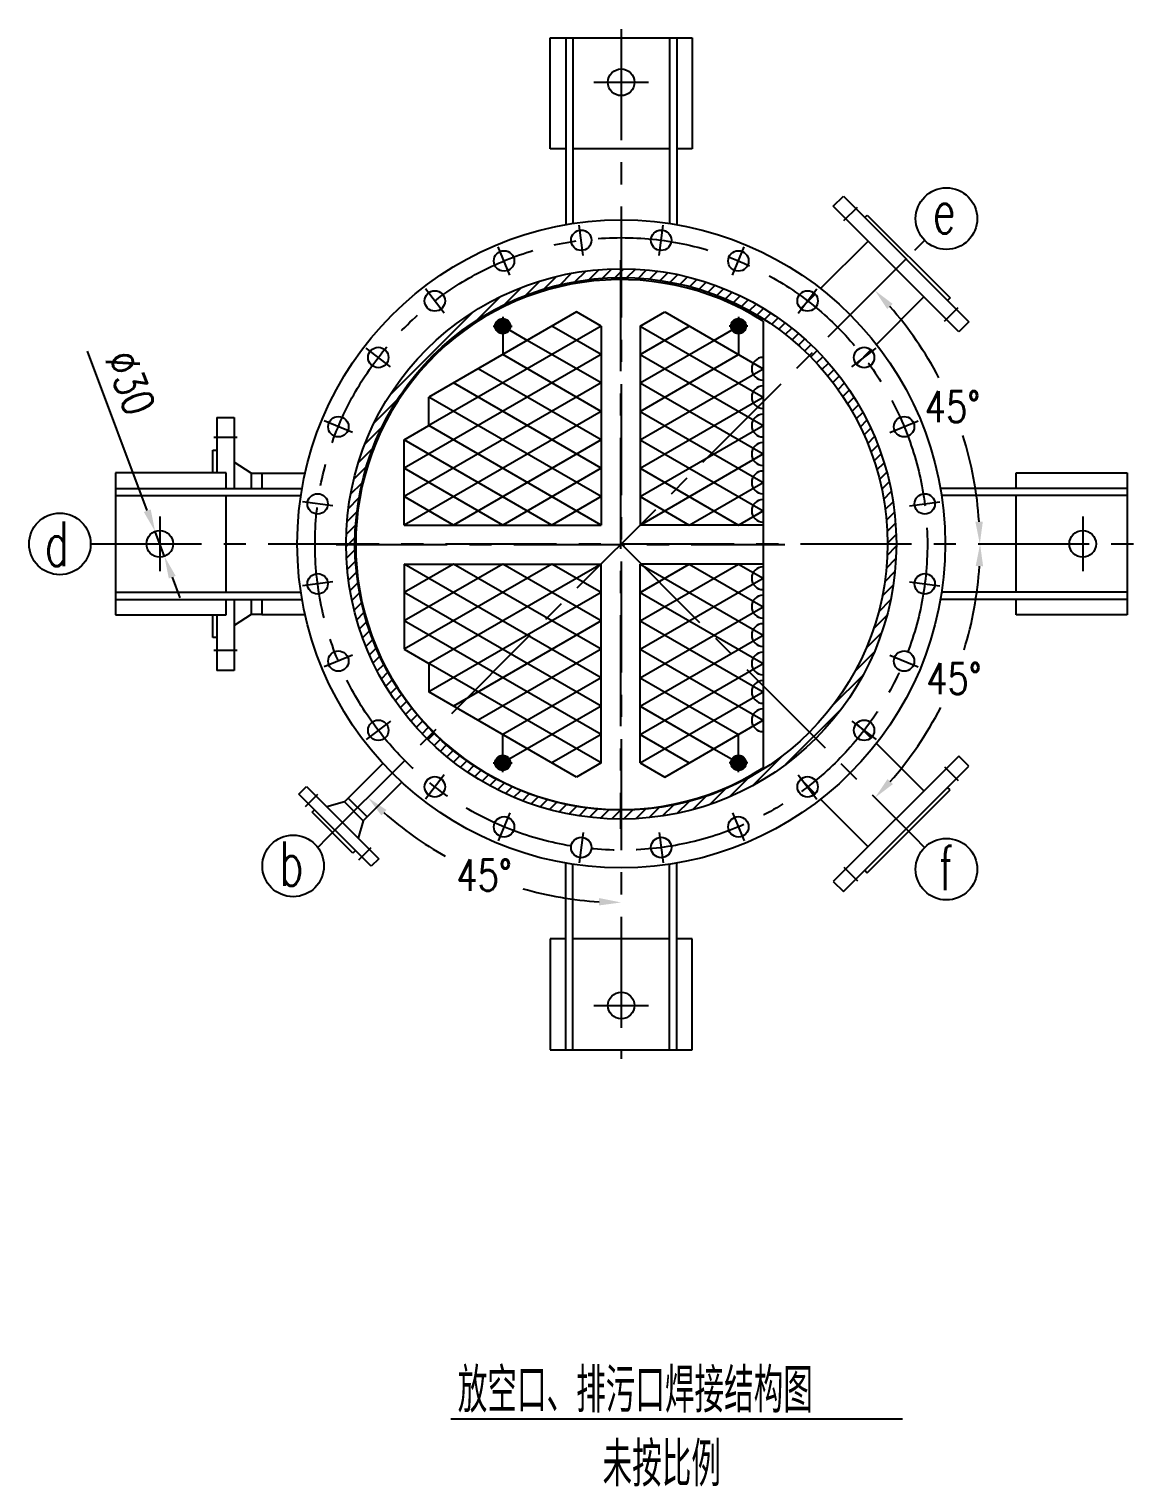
# Model space of a CAD drawing. Header units: millimetres. Extents: x -250 to 5690, y -100 to 8310.
# Drawn here: x 2911 to 4159, y 2832 to 4469 of the extents above; entities that cross this region are included whole.
import ezdxf

# ---------------------------------------------------------------- set-up
doc = ezdxf.new("R2010")
doc.units = ezdxf.units.MM
doc.header["$LTSCALE"] = 100
doc.linetypes.add('CENTER', pattern=[2, 1.25, -0.25, 0.25, -0.25])
for name, color, linetype in [('1轮廓实线层', 7, 'Continuous'), ('2细线层', 4, 'Continuous'), ('3中心线层', 1, 'CENTER'), ('5剖面线层', 2, 'Continuous'), ('6文字层', 3, 'Continuous'), ('7标注层', 4, 'Continuous')]:
    doc.layers.add(name, color=color, linetype=linetype)
doc.styles.add('PC_TEXTSTYLE', font='romans.shx', dxfattribs={"width": 0.8, "bigfont": 'hzfs.shx'})
doc.styles.add('TH_GBDIM', font='romans.shx', dxfattribs={"width": 0.8, "bigfont": 'gbcbig.shx'})
doc.dimstyles.new('TH_GBDIM', dxfattribs={"dimscale": 10, "dimtxt": 3.5, "dimasz": 2.5, "dimexe": 2, "dimexo": 0, "dimgap": 1.5, "dimtad": 1, "dimdec": 1, "dimzin": 0, "dimdsep": 46, "dimtxsty": 'TH_GBDIM', "dimcen": 2.5, "dimclrd": 130, "dimclre": 130, "dimclrt": 3, "dimadec": 0, "dimazin": 0, "dimtfac": 0.714286, "dimtdec": 1, "dimtmove": 0, "dimatfit": 3, "dimfxl": 0, "dimtolj": 1, "dimtzin": 0, "dimlwd": -1, "dimlwe": -1, "dimarcsym": 0})
pattern_1 = [(45, (67.4307, 280.6606), (-1.122532, 1.122532), [])]

# ---------------------------------------------------------------- blocks, each defined once
blk = doc.blocks.new('*D66')
at = {"layer": '7标注层', "color": 130}
for start, end in [(342.8516, 356.4575), (318.5425, 332.8981)]:
    blk.add_arc((3578.5, 3888.9), 404.4, start, end, dxfattribs=at)
for points in [[(3978, 3864.1), (3986.3, 3863.8), (3982.9, 3888.9)], [(3884.7, 3618.3), (3878.6, 3624), (3864.5, 3603)]]:
    blk.add_solid(points, dxfattribs=at)
at = {"layer": 'Defpoints', "color": 0}
for p in [(3246.2, 4221.3), (2998.5, 3888.9), (4158.5, 3888.9), (3928.8, 3686.7), (3909.4, 3558)]:
    blk.add_point(p, dxfattribs=at)
at = {"layer": '7标注层', "color": 3, "insert": (3953.4, 3737.2), "char_height": 35, "attachment_point": 5, "style": 'TH_GBDIM'}
blk.add_mtext('\\A1;45%%d{}{}', dxfattribs=at)
blk = doc.blocks.new('*D65')
at = {"layer": '7标注层', "color": 130}
for start, end in [(27.5886, 41.4543), (3.5457, 17.5927)]:
    blk.add_arc((3578.5, 3888.9), 404, start, end, dxfattribs=at)
for points in [[(3878.3, 4153.6), (3884.4, 4159.3), (3864.2, 4174.6)], [(3986, 3914), (3977.6, 3913.8), (3982.6, 3888.9)]]:
    blk.add_solid(points, dxfattribs=at)
at = {"layer": 'Defpoints', "color": 0}
for p in [(3909.4, 4219.8), (3968.8, 3993.5), (2998.5, 3888.9), (4158.5, 3888.9), (3246.2, 3556.6)]:
    blk.add_point(p, dxfattribs=at)
at = {"layer": '7标注层', "color": 3, "insert": (3951.8, 4043.5), "char_height": 35, "attachment_point": 5, "style": 'TH_GBDIM'}
blk.add_mtext('\\A1;45%%d{}{}', dxfattribs=at)
blk = doc.blocks.new('*D67')
at = {"layer": '7标注层', "color": 130}
for start, end in [(228.5466, 240.6077), (254.063, 266.4534)]:
    blk.add_arc((3578.5, 3888.9), 403.9, start, end, dxfattribs=at)
for points in [[(3308.3, 3583.1), (3314, 3589.2), (3292.9, 3603.3)], [(3553.7, 3489.9), (3553.4, 3481.6), (3578.5, 3485)]]:
    blk.add_solid(points, dxfattribs=at)
at = {"layer": 'Defpoints', "color": 0}
for p in [(3578.5, 4468.9), (3909.4, 4219.8), (3246.2, 3556.6), (3376.6, 3539.1), (3578.5, 3308.9)]:
    blk.add_point(p, dxfattribs=at)
at = {"layer": '7标注层', "color": 3, "insert": (3424, 3515.7), "char_height": 35, "attachment_point": 5, "style": 'TH_GBDIM'}
blk.add_mtext('\\A1;45%%d{}{}', dxfattribs=at)
blk = doc.blocks.new('*D89')
at = {"layer": '7标注层', "color": 130}
for p, q in [((3044.5, 3926.4), (2977.2, 4106.1)), ((3063.8, 3874.9), (3053.3, 3903)), ((3072.6, 3851.5), (3081.3, 3828.1))]:
    blk.add_line(p, q, dxfattribs=at)
for points in [[(3048.4, 3927.8), (3040.6, 3924.9), (3053.3, 3903)], [(3076.5, 3852.9), (3068.7, 3850), (3063.8, 3874.9)]]:
    blk.add_solid(points, dxfattribs=at)
at = {"layer": 'Defpoints', "color": 0}
for p in [(3053.3, 3903), (3063.8, 3874.9)]:
    blk.add_point(p, dxfattribs=at)
at = {"layer": '7标注层', "color": 3, "insert": (3025.3, 4070.4), "char_height": 35, "attachment_point": 5, "rotation": 290.5408, "style": 'TH_GBDIM'}
blk.add_mtext('\\A1;%%c30{}{}', dxfattribs=at)

msp = doc.modelspace()

# ---------------------------------------------------------------- hatches: boundary and pattern name
at = {"layer": '5剖面线层'}
h = msp.add_hatch(dxfattribs=at)
h.set_pattern_fill('ANSI31', color=256, scale=3, style=0)
h.set_pattern_definition([(45, (67.431, 280.661), (-6.735192, 6.735192), [])])
h.paths.add_polyline_path([(3578.54, 4198.93), (3578.54, 4188.93, -0.1989124), (3790.67, 4101.06), (3797.74, 4108.13, 0.1989124)])
h.paths.add_polyline_path([(3797.74, 4108.13), (3790.67, 4101.06, -0.1989124), (3878.54, 3888.93), (3888.54, 3888.93, 0.1989124)])
h.paths.add_polyline_path([(3888.54, 3888.93), (3878.54, 3888.93, -0.1989124), (3790.67, 3676.79), (3797.74, 3669.72, 0.1989124)])
h.paths.add_polyline_path([(3797.74, 3669.72), (3790.67, 3676.79, -0.1989124), (3578.54, 3588.93), (3578.54, 3578.93, 0.1989124)])
h.paths.add_polyline_path([(3366.4, 3676.79), (3359.33, 3669.72, 0.1989124), (3578.54, 3578.93), (3578.54, 3588.93, -0.1989124)])
h.paths.add_polyline_path([(3278.54, 3888.93), (3268.54, 3888.93, 0.1989124), (3359.33, 3669.72), (3366.4, 3676.79, -0.1989124)])
h.paths.add_polyline_path([(3578.54, 4188.93), (3578.54, 4198.93, 0.4142136), (3268.54, 3888.93), (3278.54, 3888.93, -0.4142136)])
h = msp.add_hatch(dxfattribs=at)
h.set_pattern_fill('ANSI31', color=256, scale=0.5, style=0)
h.set_pattern_definition(pattern_1)
h.paths.add_polyline_path([(3452.96, 4134.21, 0.4142136), (3444.96, 4142.21), (3444.96, 4134.21)])
h.paths.add_polyline_path([(3444.96, 4142.21, 0.4142136), (3436.96, 4134.21), (3444.96, 4134.21)])
h.paths.add_polyline_path([(3444.96, 4134.21), (3436.96, 4134.21, 0.4142136), (3444.96, 4126.21)])
h.paths.add_polyline_path([(3444.96, 4126.21, 0.2679492), (3451.89, 4130.21), (3444.96, 4134.21)])
h.paths.add_polyline_path([(3451.89, 4130.21, 0.1316525), (3452.96, 4134.21), (3444.96, 4134.21)])
h = msp.add_hatch(dxfattribs=at)
h.set_pattern_fill('ANSI31', color=256, scale=0.5, style=0)
h.set_pattern_definition(pattern_1)
h.paths.add_polyline_path([(3718.67, 4134.21, 0.4142136), (3710.67, 4142.21), (3710.67, 4134.21)])
h.paths.add_polyline_path([(3702.67, 4134.21), (3710.67, 4134.21), (3710.67, 4142.21, 0.4142136)])
h.paths.add_polyline_path([(3702.67, 4134.21, 0.1316525), (3703.74, 4130.21), (3710.67, 4134.21)])
h.paths.add_polyline_path([(3710.67, 4134.21), (3703.74, 4130.21, 0.2679492), (3710.67, 4126.21)])
h.paths.add_polyline_path([(3718.67, 4134.21), (3710.67, 4134.21), (3710.67, 4126.21, 0.4142136)])
h = msp.add_hatch(dxfattribs=at)
h.set_pattern_fill('ANSI31', color=256, scale=0.5, style=0)
h.set_pattern_definition(pattern_1)
h.paths.add_polyline_path([(3444.96, 3650.21, 0.4142136), (3436.96, 3642.21), (3444.96, 3642.21)])
h.paths.add_polyline_path([(3451.89, 3646.21, 0.2679492), (3444.96, 3650.21), (3444.96, 3642.21)])
h.paths.add_polyline_path([(3451.89, 3646.21), (3444.96, 3642.21), (3452.96, 3642.21, 0.1316525)])
h.paths.add_polyline_path([(3452.96, 3642.21), (3444.96, 3642.21), (3444.96, 3634.21, 0.4142136)])
h.paths.add_polyline_path([(3444.96, 3642.21), (3436.96, 3642.21, 0.4142136), (3444.96, 3634.21)])
h = msp.add_hatch(dxfattribs=at)
h.set_pattern_fill('ANSI31', color=256, scale=0.5, style=0)
h.set_pattern_definition(pattern_1)
h.paths.add_polyline_path([(3710.67, 3650.21), (3710.67, 3642.21), (3718.67, 3642.21, 0.4142136)])
h.paths.add_polyline_path([(3710.67, 3642.21), (3710.67, 3650.21, 0.2679492), (3703.74, 3646.21)])
h.paths.add_polyline_path([(3703.74, 3646.21, 0.1316525), (3702.67, 3642.21), (3710.67, 3642.21)])
h.paths.add_polyline_path([(3702.67, 3642.21, 0.4142136), (3710.67, 3634.21), (3710.67, 3642.21)])
h.paths.add_polyline_path([(3710.67, 3642.21), (3710.67, 3634.21, 0.4142136), (3718.67, 3642.21)])

# ---------------------------------------------------------------- linework, layer by layer
for p, q in [((3498.54, 4333.93), (3498.54, 4458.93)), ((3498.54, 4458.93), (3658.54, 4458.93)), ((3516.04, 4458.93), (3516.04, 4248.54)), ((3524.04, 4458.93), (3524.04, 4249.84)), ((3633.04, 4458.93), (3633.04, 4249.84)), ((3641.04, 4458.93), (3641.04, 4248.54)), ((3658.54, 4458.93), (3658.54, 4333.93)), ((3516.04, 4333.93), (3498.54, 4333.93)), ((3633.04, 4333.93), (3524.04, 4333.93)), ((3658.54, 4333.93), (3641.04, 4333.93)), ((3817.54, 4269.35), (3828.85, 4280.66)), ((3828.85, 4280.66), (3970.27, 4139.24)), ((3958.96, 4127.93), (3817.54, 4269.35)), ((3852.89, 4256.62), (3855.72, 4259.45)), ((3855.72, 4259.45), (3949.06, 4166.11)), ((3803.24, 4176.56), (3856.78, 4230.11)), ((3780.81, 4154.13), (3797.06, 4170.38)), ((3866.17, 4113.63), (3919.71, 4167.17)), ((3949.06, 4166.11), (3946.23, 4163.28)), ((3528.1, 4150.21), (3361.83, 4054.21)), ((3555.82, 4134.21), (3528.1, 4150.21)), ((3599.82, 4134.21), (3627.53, 4150.21)), ((3627.53, 4150.21), (3738.38, 4086.21)), ((3555.82, 4134.21), (3555.82, 3910.21)), ((3599.82, 4134.21), (3599.82, 3910.21)), ((3738.38, 4139.85), (3738.38, 3636.57)), ((3970.27, 4139.24), (3958.96, 4127.93)), ((3843.74, 4091.2), (3859.99, 4107.45)), ((3361.83, 4022.21), (3361.83, 4054.21)), ((3123.04, 4031.43), (3123.04, 3968.93)), ((3123.04, 4031.43), (3142.54, 4031.43)), ((3142.54, 4031.43), (3142.54, 3951.43)), ((3334.11, 4006.21), (3361.83, 4022.21)), ((3118.54, 3994.43), (3123.04, 3994.43)), ((3118.54, 3968.93), (3118.54, 3994.43)), ((3334.11, 3910.21), (3334.11, 4006.21)), ((3161.54, 3968.43), (3142.54, 3980.93)), ((3133.54, 3968.93), (3008.54, 3968.93)), ((3008.54, 3968.93), (3008.54, 3808.93)), ((3133.54, 3951.43), (3133.54, 3968.93)), ((3161.54, 3968.43), (3161.54, 3951.43)), ((3161.54, 3968.43), (3173.54, 3968.43)), ((3173.54, 3968.43), (3173.54, 3951.43)), ((3173.54, 3968.43), (3222.3, 3968.43)), ((4023.54, 3951.43), (4023.54, 3968.93)), ((4023.54, 3968.93), (4148.54, 3968.93)), ((4148.54, 3968.93), (4148.54, 3808.93)), ((3008.54, 3951.43), (3218.93, 3951.43)), ((4148.54, 3951.43), (3938.14, 3951.43)), ((3008.54, 3943.43), (3217.63, 3943.43)), ((3133.54, 3834.43), (3133.54, 3943.43)), ((4148.54, 3943.43), (3939.44, 3943.43)), ((4023.54, 3834.43), (4023.54, 3943.43)), ((3334.11, 3910.21), (3555.82, 3910.21)), ((3738.38, 3910.21), (3599.82, 3910.21)), ((3334.11, 3866.21), (3555.82, 3866.21)), ((3334.11, 3866.21), (3334.11, 3770.21)), ((3555.82, 3642.21), (3555.82, 3866.21)), ((3738.38, 3866.21), (3599.82, 3866.21)), ((3599.82, 3642.21), (3599.82, 3866.21)), ((3008.54, 3834.43), (3217.63, 3834.43)), ((4148.54, 3834.43), (3939.44, 3834.43)), ((3008.54, 3826.43), (3218.93, 3826.43)), ((3133.54, 3808.93), (3133.54, 3826.43)), ((3142.54, 3826.43), (3142.54, 3746.43)), ((3161.54, 3826.43), (3161.54, 3809.43)), ((3173.54, 3826.43), (3173.54, 3809.43)), ((4148.54, 3826.43), (3938.14, 3826.43)), ((4023.54, 3808.93), (4023.54, 3826.43)), ((3008.54, 3808.93), (3133.54, 3808.93)), ((3118.54, 3783.43), (3118.54, 3808.93)), ((3123.04, 3808.93), (3123.04, 3746.43)), ((3161.54, 3809.43), (3142.54, 3796.93)), ((3173.54, 3809.43), (3161.54, 3809.43)), ((3173.54, 3809.43), (3222.3, 3809.43)), ((4148.54, 3808.93), (4023.54, 3808.93)), ((3123.04, 3783.43), (3118.54, 3783.43)), ((3334.11, 3770.21), (3361.83, 3754.21)), ((3361.83, 3754.21), (3361.83, 3722.21)), ((3142.54, 3746.43), (3123.04, 3746.43)), ((3528.1, 3626.21), (3361.83, 3722.21)), ((3627.53, 3626.21), (3738.38, 3690.21)), ((3843.74, 3686.65), (3859.99, 3670.41)), ((3866.17, 3664.22), (3919.71, 3610.68)), ((3270.94, 3602.55), (3310.05, 3641.66)), ((3555.82, 3642.21), (3528.1, 3626.21)), ((3599.82, 3642.21), (3627.53, 3626.21)), ((3958.96, 3649.92), (3817.54, 3508.5)), ((3828.85, 3497.19), (3970.27, 3638.61)), ((3970.27, 3638.61), (3958.96, 3649.92)), ((3292.16, 3581.34), (3331.05, 3620.23)), ((3780.81, 3623.72), (3797.06, 3607.47)), ((3215.44, 3607.14), (3223.92, 3615.63)), ((3296.75, 3525.83), (3215.44, 3607.14)), ((3223.92, 3615.63), (3305.24, 3534.31)), ((3270.94, 3602.55), (3266.7, 3598.31)), ((3292.16, 3581.34), (3270.94, 3602.55)), ((3803.24, 3601.29), (3856.78, 3547.75)), ((3855.72, 3518.4), (3949.06, 3611.74)), ((3949.06, 3611.74), (3946.23, 3614.57)), ((3230.29, 3586.64), (3233.11, 3589.47)), ((3276.25, 3540.68), (3230.29, 3586.64)), ((3266.7, 3598.31), (3246.9, 3592.65)), ((3287.91, 3577.09), (3266.7, 3598.31)), ((3287.91, 3577.09), (3282.26, 3557.29)), ((3287.91, 3577.09), (3292.16, 3581.34)), ((3279.08, 3543.51), (3276.25, 3540.68)), ((3305.24, 3534.31), (3296.75, 3525.83)), ((3516.04, 3318.93), (3516.04, 3529.32)), ((3524.04, 3318.93), (3524.04, 3528.02)), ((3633.04, 3318.93), (3633.04, 3528.02)), ((3641.04, 3318.93), (3641.04, 3529.32)), ((3852.89, 3521.23), (3855.72, 3518.4)), ((3817.54, 3508.5), (3828.85, 3497.19)), ((3498.54, 3443.93), (3498.54, 3318.93)), ((3516.04, 3443.93), (3498.54, 3443.93)), ((3633.04, 3443.93), (3524.04, 3443.93)), ((3658.54, 3443.93), (3641.04, 3443.93)), ((3658.54, 3318.93), (3658.54, 3443.93)), ((3498.54, 3318.93), (3658.54, 3318.93))]:
    msp.add_line(p, q)
for centre, radius in [((3578.54, 4408.93), 15), ((3578.54, 3888.93), 365), ((3533.5, 4230.98), 11.5), ((3623.57, 4230.98), 11.5), ((3446.51, 4207.67), 11.5), ((3710.56, 4207.67), 11.5), ((3368.51, 4162.63), 11.5), ((3788.56, 4162.63), 11.5), ((3444.96, 4134.21), 8.5), ((3710.67, 4134.21), 8.5), ((3304.83, 4098.95), 11.5), ((3852.24, 4098.95), 11.5), ((3259.8, 4020.95), 11.5), ((3897.27, 4020.95), 11.5), ((3236.49, 3933.96), 11.5), ((3920.58, 3933.96), 11.5), ((3058.54, 3888.93), 15), ((4098.54, 3888.93), 15), ((3236.49, 3843.9), 11.5), ((3920.58, 3843.9), 11.5), ((3259.8, 3756.9), 11.5), ((3897.27, 3756.9), 11.5), ((3304.83, 3678.9), 11.5), ((3852.24, 3678.9), 11.5), ((3444.96, 3642.21), 8.5), ((3710.67, 3642.21), 8.5), ((3368.51, 3615.22), 11.5), ((3788.56, 3615.22), 11.5), ((3446.51, 3570.19), 11.5), ((3710.56, 3570.19), 11.5), ((3533.5, 3546.88), 11.5), ((3623.57, 3546.88), 11.5), ((3578.54, 3368.93), 15)]:
    msp.add_circle(centre, radius)
msp.add_arc((3577.82, 3888.21), 298.5, 57.45899, 302.54101)
at = {"layer": '1轮廓实线层'}
for centre, radius in [((3578.54, 3888.93), 310), ((3578.54, 3888.93), 300), ((3444.96, 4134.21), 8), ((3710.67, 4134.21), 8), ((3444.96, 3642.21), 8), ((3710.67, 3642.21), 8)]:
    msp.add_circle(centre, radius, dxfattribs=at)
at = {"layer": '2细线层'}
for p, q in [((3909.44, 4219.83), (3920.46, 4230.86)), ((3555.82, 4134.21), (3361.83, 4022.21)), ((3472.68, 4118.21), (3444.96, 4134.21)), ((3444.96, 4134.21), (3444.96, 4102.21)), ((3555.82, 4102.21), (3500.39, 4134.21)), ((3599.82, 4102.21), (3655.24, 4134.21)), ((3599.82, 4134.21), (3738.38, 4054.21)), ((3682.95, 4118.21), (3710.67, 4134.21)), ((3682.95, 4118.21), (3710.67, 4134.21)), ((3710.67, 4134.21), (3710.67, 4102.21)), ((3555.82, 4070.21), (3472.68, 4118.21)), ((3599.82, 4070.21), (3682.95, 4118.21)), ((3555.82, 4102.21), (3334.11, 3974.21)), ((3555.82, 4038.21), (3444.96, 4102.21)), ((3599.82, 4038.21), (3710.67, 4102.21)), ((3599.82, 4102.21), (3738.38, 4022.21)), ((3555.82, 4006.21), (3417.25, 4086.21)), ((3599.82, 4006.21), (3738.38, 4086.21)), ((3555.82, 4070.21), (3334.11, 3942.21)), ((3555.82, 3974.21), (3389.54, 4070.21)), ((3599.82, 4070.21), (3738.38, 3990.21)), ((3555.82, 3942.21), (3361.83, 4054.21)), ((3599.82, 3974.21), (3738.38, 4054.21)), ((3555.82, 4038.21), (3334.11, 3910.21)), ((3599.82, 4038.21), (3738.38, 3958.21)), ((3555.82, 3910.21), (3361.83, 4022.21)), ((3599.82, 3942.21), (3738.38, 4022.21)), ((3500.39, 3910.21), (3334.11, 4006.21)), ((3555.82, 4006.21), (3389.54, 3910.21)), ((3599.82, 4006.21), (3738.38, 3926.21)), ((3599.82, 3910.21), (3738.38, 3990.21)), ((3444.96, 3910.21), (3334.11, 3974.21)), ((3555.82, 3974.21), (3444.96, 3910.21)), ((3599.82, 3974.21), (3710.67, 3910.21)), ((3655.24, 3910.21), (3738.38, 3958.21)), ((3389.54, 3910.21), (3334.11, 3942.21)), ((3555.82, 3942.21), (3500.39, 3910.21)), ((3599.82, 3942.21), (3655.24, 3910.21)), ((3710.67, 3910.21), (3738.38, 3926.21)), ((3555.82, 3738.21), (3334.11, 3866.21)), ((3500.39, 3866.21), (3334.11, 3770.21)), ((3389.54, 3866.21), (3334.11, 3834.21)), ((3444.96, 3866.21), (3334.11, 3802.21)), ((3555.82, 3866.21), (3361.83, 3754.21)), ((3555.82, 3770.21), (3389.54, 3866.21)), ((3555.82, 3802.21), (3444.96, 3866.21)), ((3555.82, 3834.21), (3500.39, 3866.21)), ((3599.82, 3834.21), (3655.24, 3866.21)), ((3599.82, 3802.21), (3710.67, 3866.21)), ((3599.82, 3866.21), (3738.38, 3786.21)), ((3655.24, 3866.21), (3738.38, 3818.21)), ((3710.67, 3866.21), (3738.38, 3850.21)), ((3599.82, 3770.21), (3738.38, 3850.21)), ((3555.82, 3706.21), (3334.11, 3834.21)), ((3555.82, 3834.21), (3361.83, 3722.21)), ((3599.82, 3834.21), (3738.38, 3754.21)), ((3599.82, 3738.21), (3738.38, 3818.21)), ((3555.82, 3674.21), (3334.11, 3802.21)), ((3555.82, 3802.21), (3389.54, 3706.21)), ((3599.82, 3802.21), (3738.38, 3722.21)), ((3599.82, 3706.21), (3738.38, 3786.21)), ((3555.82, 3770.21), (3417.25, 3690.21)), ((3599.82, 3770.21), (3738.38, 3690.21)), ((3555.82, 3642.21), (3361.83, 3754.21)), ((3599.82, 3674.21), (3738.38, 3754.21)), ((3555.82, 3738.21), (3444.96, 3674.21)), ((3599.82, 3738.21), (3710.67, 3674.21)), ((3599.82, 3642.21), (3738.38, 3722.21)), ((3555.82, 3706.21), (3472.68, 3658.21)), ((3599.82, 3706.21), (3682.95, 3658.21)), ((3444.96, 3642.21), (3444.96, 3674.21)), ((3555.82, 3674.21), (3500.39, 3642.21)), ((3599.82, 3674.21), (3655.24, 3642.21)), ((3710.67, 3642.21), (3710.67, 3674.21)), ((3472.68, 3658.21), (3444.96, 3642.21)), ((3682.95, 3658.21), (3710.67, 3642.21)), ((3236.61, 3547), (3247.63, 3558.02)), ((3920.46, 3547), (3909.44, 3558.02)), ((3386.6, 2903.22), (3895.56, 2903.22))]:
    msp.add_line(p, q, dxfattribs=at)
for centre in [(3945, 4255.39), (2945.98, 3888.93), (3208.87, 3526.16), (3945, 3522.46)]:
    msp.add_circle(centre, 34.7, dxfattribs=at)
for centre in [(3738.38, 4086.21), (3738.38, 4054.21), (3738.38, 4022.21), (3738.38, 3990.21), (3738.38, 3958.21), (3738.38, 3926.21), (3738.38, 3850.21), (3738.38, 3818.21), (3738.38, 3786.21), (3738.38, 3754.21), (3738.38, 3722.21), (3738.38, 3690.21)]:
    msp.add_arc(centre, 12.8, 90, 270, dxfattribs=at)
at = {"layer": '3中心线层'}
for p, q in [((3578.54, 4468.93), (3578.54, 3308.93)), ((3547.75, 4408.93), (3609.32, 4408.93)), ((3829.55, 4253.08), (3844.93, 4268.46)), ((3535.76, 4213.86), (3531.25, 4248.09)), ((3621.31, 4213.86), (3625.82, 4248.09)), ((3453.12, 4191.72), (3439.9, 4223.61)), ((3703.95, 4191.72), (3717.17, 4223.61)), ((3246.2, 3556.59), (3909.44, 4219.83)), ((3577.82, 4208.54), (3577.82, 3567.87)), ((3379.02, 4148.94), (3358, 4176.33)), ((3778.05, 4148.94), (3799.07, 4176.33)), ((3444.96, 4144.77), (3444.96, 4123.64)), ((3710.67, 4144.77), (3710.67, 4123.64)), ((3942.69, 4139.94), (3958.07, 4155.32)), ((3434.4, 4134.21), (3455.53, 4134.21)), ((3721.23, 4134.21), (3700.1, 4134.21)), ((3318.52, 4088.44), (3291.13, 4109.46)), ((3838.55, 4088.44), (3865.94, 4109.46)), ((3275.75, 4014.35), (3243.85, 4027.56)), ((3881.32, 4014.35), (3913.22, 4027.56)), ((3145.64, 4008.93), (3119.53, 4008.93)), ((3253.6, 3931.71), (3219.37, 3936.21)), ((3903.47, 3931.71), (3937.7, 3936.21)), ((3058.54, 3919.72), (3058.54, 3858.14)), ((4098.54, 3919.72), (4098.54, 3858.14)), ((2980.68, 3888.93), (4158.54, 3888.93)), ((3257.48, 3888.21), (3762.79, 3888.21)), ((3578.54, 3888.93), (3909.44, 3558.02)), ((3253.6, 3846.15), (3219.37, 3841.64)), ((3903.47, 3846.15), (3937.7, 3841.64)), ((3145.64, 3768.93), (3119.53, 3768.93)), ((3275.75, 3763.51), (3243.85, 3750.29)), ((3881.32, 3763.51), (3913.22, 3750.29)), ((3318.52, 3689.41), (3291.13, 3668.4)), ((3838.55, 3689.41), (3865.94, 3668.4)), ((3444.96, 3631.64), (3444.96, 3652.77)), ((3710.67, 3631.64), (3710.67, 3652.77)), ((3434.4, 3642.21), (3455.53, 3642.21)), ((3721.23, 3642.21), (3700.1, 3642.21)), ((3942.69, 3637.91), (3958.07, 3622.53)), ((3379.02, 3628.92), (3358, 3601.52)), ((3778.05, 3628.92), (3799.07, 3601.52)), ((3236.25, 3606.75), (3222.41, 3592.9)), ((3453.12, 3586.14), (3439.9, 3554.24)), ((3703.95, 3586.14), (3717.17, 3554.24)), ((3535.76, 3563.99), (3531.25, 3529.76)), ((3621.31, 3563.99), (3625.82, 3529.76)), ((3296.35, 3546.64), (3282.51, 3532.8)), ((3829.55, 3524.78), (3844.93, 3509.4)), ((3547.75, 3368.93), (3609.32, 3368.93))]:
    msp.add_line(p, q, dxfattribs=at)
msp.add_circle((3578.54, 3888.93), 345, dxfattribs=at)

# ---------------------------------------------------------------- texts
at = {"layer": '6文字层', "style": 'PC_TEXTSTYLE', "width": 0.667}
for s, p in [('e', (3929.5, 4238.58)), ('d', (2928.85, 3863.98)), ('b', (3193.37, 3503.77)), ('f', (3936.26, 3498.89)), ('放空口、排污口焊接结构图', (3394.34, 2910.34)), ('未按比例', (3557.51, 2827.06))]:
    msp.add_text(s, height=50, dxfattribs=at).set_placement(p)

# ---------------------------------------------------------------- dimensions: what is measured, and where the dimension line sits
at = {"layer": '7标注层'}
for base, line1, picture, middle in [((3376.57, 3539.11), ((3578.54, 4468.93), (3578.54, 3308.93)), '*D67', (3423.96, 3515.74)), ((3968.82, 3993.5), ((2998.54, 3888.93), (4158.54, 3888.93)), '*D65', (3951.83, 4043.55))]:
    dim = msp.add_angular_dim_2l(base=base, line1=line1, line2=((3246.2, 3556.59), (3909.44, 4219.83)), text='45%%d{}{}', dimstyle='TH_GBDIM', override={"dimtad": 0, "dimtih": 1, "dimtoh": 1, "dimclrt": 3}, dxfattribs=at)
    dim.commit()
    dim.dimension.update_dxf_attribs({"geometry": picture, "text_midpoint": middle})
dim = msp.add_angular_dim_2l(base=(3928.77, 3686.72), line1=((2998.54, 3888.93), (4158.54, 3888.93)), line2=((3246.2, 4221.27), (3909.44, 3558.02)), text='45%%d{}{}', dimstyle='TH_GBDIM', override={"dimtad": 0, "dimtih": 1, "dimtoh": 1, "dimclrt": 3}, dxfattribs=at)
dim.commit()
dim.dimension.update_dxf_attribs({"geometry": '*D66', "text_midpoint": (3953.4, 3737.19), "dimtype": 162})
dim = msp.add_diameter_dim_2p(p1=(3063.8, 3874.88), p2=(3053.27, 3902.97), text='%%c30{}{}', dimstyle='TH_GBDIM', override={"dimtoh": 0, "dimsd1": 0, "dimclrt": 3, "dimtofl": 1, "dimatfit": 0}, dxfattribs=at)
dim.commit()
dim.dimension.update_dxf_attribs({"geometry": '*D89', "text_midpoint": (2994.82, 4058.96), "dimtype": 163})

doc.saveas('drawing.dxf')
